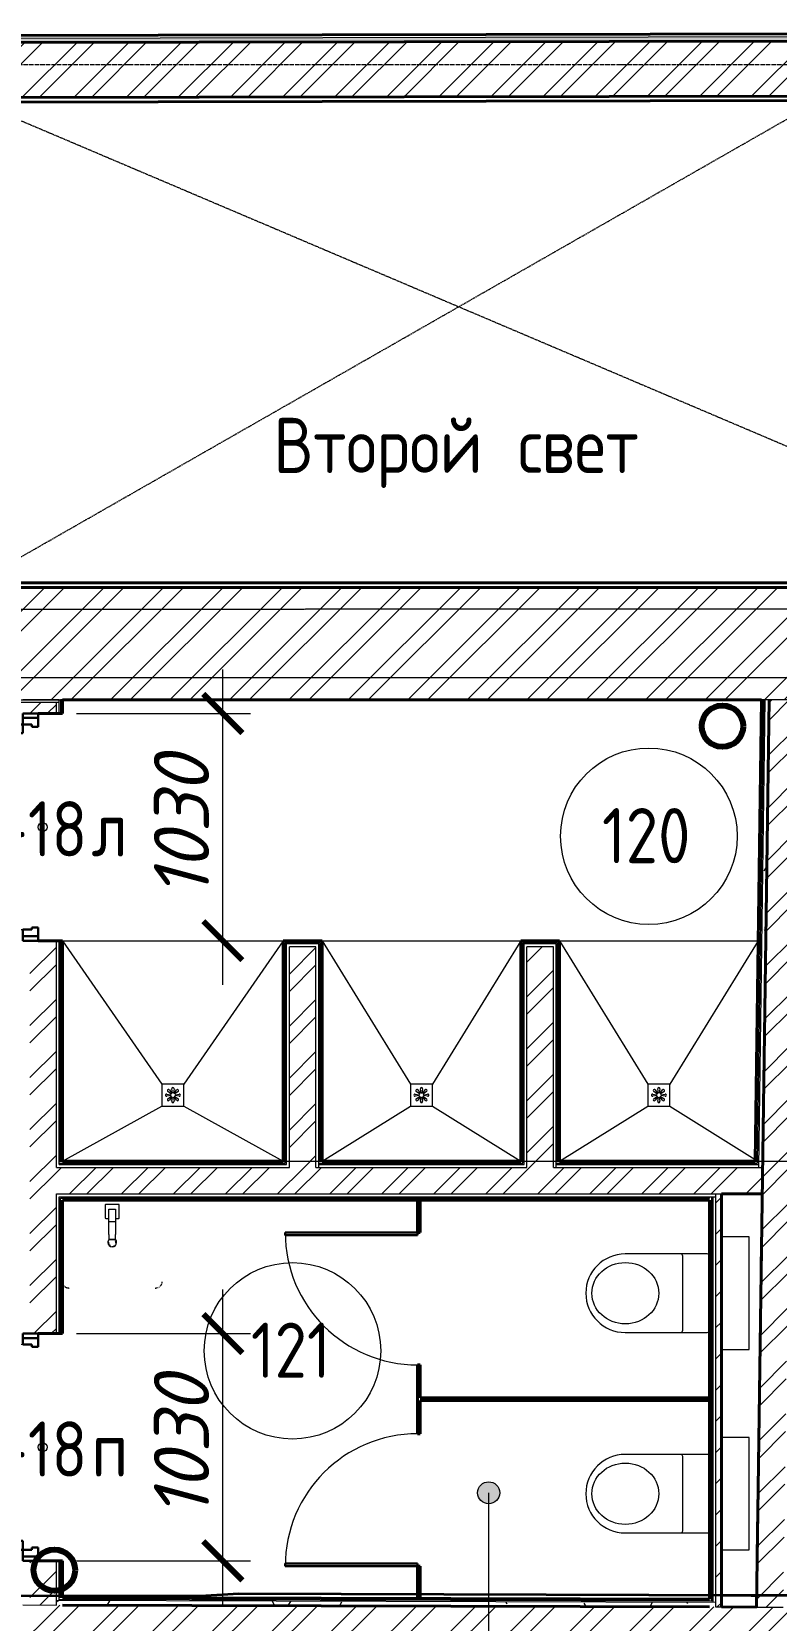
# Model space of a CAD drawing. Header units: millimetres. Extents: x 749182 to 2267578, y 70462 to 311449.
# Drawn here: x 1979851 to 1983224, y 89121 to 96322 of the extents above; entities that cross this region are included whole.
import ezdxf

# ---------------------------------------------------------------- set-up
doc = ezdxf.new("R2010")
doc.units = ezdxf.units.MM
for name, pattern in [('ADSK_Линия сетки', [25, 20, -2.5, 0, -2.5]), ('ADSK_Сверху', [4.5, 3, -1.5]), ('ADSK_Штриховая_ш2 п1', [3, 2, -1]), ('осеваяX2', [4, 2.5, -0.5, 0.5, -0.5])]:
    doc.linetypes.add(name, pattern=pattern)
doc.layers.get('Defpoints').update_dxf_attribs({"color": 255})
for name, color, linetype, lineweight in [('Аннотация', 7, 'Continuous', 9), ('Двери', 7, 'Continuous', 20), ('Марки дверей', 7, 'Continuous', 20), ('Марки помещений', 7, 'Continuous', 20), ('Обобщенные модели', 7, 'Continuous', 18), ('Оборудование', 7, 'Continuous', 18), ('Оси', 165, 'осеваяX2', 13), ('отметки', 7, 'Continuous', 20), ('Перекрытие', 7, 'Continuous', 18), ('размеры', 7, 'Continuous', 9), ('Сантехника', 7, 'Continuous', 18), ('Сантехническое оборудование', 7, 'Continuous', 9), ('Стены', 184, 'Continuous', 40), ('Стены внутренние', 7, 'Continuous', 18), ('Стены разрез', 7, 'Continuous', 35), ('Стены штриховка', 7, 'Continuous', 18), ('стояки', 7, 'Continuous', 9)]:
    doc.layers.add(name, color=color, linetype=linetype, lineweight=lineweight)
doc.layers.add('Линии', color=7, linetype='Continuous', lineweight=9, true_color=0x00a600)
doc.layers.add('планы со стояками отопление_dwg', color=7, linetype='Continuous', lineweight=9, true_color=0x767676)
doc.styles.add('GOST Common_2', font='GOST_Common.ttf', dxfattribs={"width": 0.9, "height": 200})
doc.styles.add('М2', font='isocpeui.ttf')
doc.dimstyles.new('SPDS 1_100', dxfattribs={"dimscale": 100, "dimtxt": 2.5, "dimasz": 1.77, "dimexe": 1.25, "dimexo": 0.625, "dimtad": 1, "dimdec": 0, "dimrnd": 0.001, "dimzin": 9, "dimtxsty": 'М2', "dimblk": 'ARCHTICK', "dimcen": 2.5, "dimdle": 2, "dimclrt": 256, "dimadec": 0, "dimazin": 2, "dimtfac": 0.75, "dimtdec": 0, "dimtmove": 1, "dimatfit": 3, "dimfxl": 0, "dimtolj": 1, "dimlwd": 9, "dimlwe": 9, "dimarcsym": 0})
pattern_1 = [(0, (1958220.23, 75616.62), (406.4, 101.6), [33.528, -271.272, 33.528, -271.272, -1625.6]), (0, (1958220.23, 75616.62), (406.4, 101.6), [-609.6, 33.528, -576.072, 33.528, -271.272, -711.2]), (0, (1958220.23, 75616.62), (406.4, 101.6), [-1524, 33.528, -169.672, 33.528, -474.472]), (120, (1958372.63, 75667.42), (-291.18818, 301.15272), [33.528, -271.272, 33.528, -271.272, -1625.6]), (120, (1958372.63, 75667.42), (-291.18818, 301.15272), [-609.6, 33.528, -576.072, 33.528, -271.272, -711.2]), (120, (1958372.63, 75667.42), (-291.18818, 301.15272), [-1524, 33.528, -169.672, 33.528, -474.472]), (240, (1958423.43, 75870.62), (-115.21182, -402.75272), [33.528, -271.272, 33.528, -271.272, -1625.6]), (240, (1958423.43, 75870.62), (-115.21182, -402.75272), [-609.6, 33.528, -576.072, 33.528, -271.272, -711.2]), (240, (1958423.43, 75870.62), (-115.21182, -402.75272), [-1524, 33.528, -169.672, 33.528, -474.472])]
pattern_2 = [(45, (1958220.23, 75616.62), (-117.8655, 117.8655), []), (45, (1958298.8, 75616.62), (-117.8655, 117.8655), [])]
pattern_3 = [(45, (1958220.23, 75616.62), (-70.71068, 70.71068), [])]

# ---------------------------------------------------------------- blocks, each defined once
blk = doc.blocks.new('Существующие стены 1 эт - Существующие стены 1 эт-653793-01 План 1-го этажа маркировочный')
at = {"layer": 'Стены'}
for p, q in [((24756.2, 13617.9), (24890.9, 13617.5)), ((24890.9, 13617.5), (24916.2, 13617.3))]:
    blk.add_line(p, q, dxfattribs=at)
at = {"layer": 'Стены разрез'}
for p, q in [((22394.4, 13613.7), (16919.1, 13624.3)), ((22569.6, 13624.6), (22394.4, 13613.7)), ((24890.9, 13617.5), (22569.6, 13624.6)), ((25061.5, 13616.2), (24890.9, 13617.5))]:
    blk.add_line(p, q, dxfattribs=at)
blk = doc.blocks.new('AC_Дверь_Однопольная_Стальная - Д-18п 1030х2200h-1983221-01 План 1-го этажа маркировочный')
at = {"layer": 'Двери', "lineweight": 30}
for p, q in [((-465, 1020), (-425, 1020)), ((-465, 90), (-465, 1020)), ((-425, 1020), (-425, 90)), ((-515, 90), (-495, 90)), ((-515, 20), (-515, 90)), ((-495, 90), (-465, 90)), ((-495, 20), (-495, 90)), ((-495, 90), (-495, 20)), ((-425, 90), (-465, 90)), ((-465, 90), (-465, 50)), ((465, 90), (495, 90)), ((465, 50), (465, 90)), ((495, 90), (495, 20)), ((495, 90), (515, 90)), ((495, 20), (495, 90)), ((515, 90), (515, 20)), ((-495, 20), (-515, 20)), ((-455, 20), (-495, 20)), ((-465, 50), (-455, 50)), ((-455, 50), (-455, 20)), ((455, 50), (465, 50)), ((455, 20), (455, 50)), ((495, 20), (455, 20)), ((515, 20), (495, 20))]:
    blk.add_line(p, q, dxfattribs=at)
at = {"layer": 'Двери'}
blk.add_arc((-465, 90), 930, 0, 90, dxfattribs=at)
blk = doc.blocks.new('AC_Дверь_Однопольная_Стальная - Д-18л 1030х2200h-1983220-01 План 1-го этажа маркировочный')
at = {"layer": 'Двери', "lineweight": 30}
for p, q in [((465, 1020), (425, 1020)), ((425, 1020), (425, 90)), ((465, 90), (465, 1020)), ((-495, 90), (-515, 90)), ((-515, 90), (-515, 20)), ((-465, 90), (-495, 90)), ((-495, 90), (-495, 20)), ((-495, 20), (-495, 90)), ((-465, 50), (-465, 90)), ((425, 90), (465, 90)), ((495, 90), (465, 90)), ((465, 90), (465, 50)), ((495, 20), (495, 90)), ((515, 90), (495, 90)), ((495, 90), (495, 20)), ((515, 20), (515, 90)), ((-515, 20), (-495, 20)), ((-495, 20), (-455, 20)), ((-455, 50), (-465, 50)), ((-455, 20), (-455, 50)), ((465, 50), (455, 50)), ((455, 50), (455, 20)), ((455, 20), (495, 20)), ((495, 20), (515, 20))]:
    blk.add_line(p, q, dxfattribs=at)
at = {"layer": 'Двери'}
blk.add_arc((465, 90), 930, 90, 180, dxfattribs=at)
blk = doc.blocks.new('Туалет подвесной-Moderna R-Laufen - 000 White-1870147-01 План 1-го этажа маркировочный')
at = {"layer": 'Обобщенные модели'}
for p, q in [((-53, 409.3), (-53, 37.4)), ((303, 37.4), (303, 409.3)), ((-43.1, 147.8), (293.1, 147.8))]:
    blk.add_line(p, q, dxfattribs=at)
for centre, radius, start, end in [((125, 409.3), 178, 360, 180), ((-43.1, 157.7), 9.89, 180, 270), ((293.1, 157.7), 9.89, 270, 360), ((-43.1, 37.4), 9.89, 180, 270), ((293.1, 37.4), 9.89, 270, 360)]:
    blk.add_arc(centre, radius, start, end, dxfattribs=at)
blk.add_ellipse((125, 408.3), major_axis=(0, 151.6), ratio=0.916517, dxfattribs=at)
at = {"layer": 'Сантехника'}
for p, q in [((-130, -27.5), (-130, -152.5)), ((380, -152.5), (380, -27.5)), ((-130, -152.5), (380, -152.5))]:
    blk.add_line(p, q, dxfattribs=at)
blk = doc.blocks.new('Дверь-Одинарная-Панель - 600 x 2150 мм с_у-1872435-01 План 1-го этажа маркировочный')
at = {"layer": 'Двери', "lineweight": 30}
for p, q in [((300, 606), (288, 606)), ((288, 606), (288, 6)), ((300, 6), (300, 606)), ((288, 6), (300, 6))]:
    blk.add_line(p, q, dxfattribs=at)
at = {"layer": 'Двери'}
blk.add_arc((300, 6), 600, 90, 180, dxfattribs=at)
blk = doc.blocks.new('Дверь-Одинарная-Панель - 600 x 2150 мм с_у-1872436-01 План 1-го этажа маркировочный')
at = {"layer": 'Двери', "lineweight": 30}
for p, q in [((288, -6), (300, -6)), ((288, -606), (288, -6)), ((300, -6), (300, -606)), ((300, -606), (288, -606))]:
    blk.add_line(p, q, dxfattribs=at)
at = {"layer": 'Двери'}
blk.add_arc((300, -6), 600, 180, 270, dxfattribs=at)
blk = doc.blocks.new('Parametric_Porcelain_bathroom_sink_20774 - 450х400мм-1827878-01 План 1-го этажа маркировочный')
at = {"layer": 'Оборудование'}
for p, q in [((-89.1, 431.1), (-88.2, 431.9)), ((343.1, 427.1), (343.9, 426.2)), ((110, 217.1), (140, 217.1)), ((110, 217.1), (110, 194.1)), ((140, 217.1), (110, 217.1)), ((140, 194.1), (140, 217.1)), ((110, 134.5), (110, 194.1)), ((140, 194.1), (140, 134.5)), ((93.2, 119.2), (93.2, 59.6)), ((110, 121.1), (95.1, 121.1)), ((110, 99.5), (110, 134.5)), ((140, 134.5), (110, 134.5)), ((110, 79.5), (110, 99.5)), ((140, 79.5), (110, 79.5)), ((140, 134.5), (140, 99.5)), ((154.6, 121.1), (140, 121.1)), ((140, 99.5), (140, 79.5)), ((156.5, 59.6), (156.5, 119.2)), ((94.7, 58.1), (155, 58.1))]:
    blk.add_line(p, q, dxfattribs=at)
at = {"layer": 'Оборудование', "flags": 128}
for points in [[(-83.1, 435), (-82, 435.5), (-80.9, 436), (-79.7, 436.4)], [(-77.4, 437.1), (-76.3, 437.3), (-75.1, 437.6), (-73.9, 437.7), (-72.7, 437.9), (-71.5, 438), (-70.3, 438), (-70, 438)], [(320, 438), (321.2, 438), (322.4, 437.9), (323.6, 437.8), (324.8, 437.6), (326, 437.4), (327.1, 437.1)], [(329.4, 436.5), (330.6, 436.1), (331.7, 435.6), (332.8, 435.1), (333.9, 434.6)], [(335.9, 433.4), (336.9, 432.8), (337.9, 432.1), (338.9, 431.3), (339.8, 430.6)], [(-100, 408), (-100, 409.2), (-99.9, 410.4), (-99.8, 411.6), (-99.6, 412.8), (-99.4, 414), (-99.1, 415.1)], [(-98.5, 417.4), (-98.1, 418.6), (-97.6, 419.7), (-97.1, 420.8), (-96.6, 421.9)], [(-95.4, 423.9), (-94.8, 424.9), (-94.1, 425.9), (-93.3, 426.9), (-92.6, 427.8)], [(347, 421.1), (347.5, 420), (348, 418.9), (348.4, 417.7)], [(349.1, 415.4), (349.3, 414.3), (349.6, 413.1), (349.7, 411.9), (349.9, 410.7), (350, 409.5), (350, 408.3)]]:
    blk.add_lwpolyline(points, dxfattribs=at)
at = {"layer": 'Оборудование'}
for centre, radius, start, end in [((125, 230), 20, 0, 180), ((125, 230), 20, 180, 221.0942), ((125, 230), 18.2, 165.15778, 180), ((125, 230), 18.2, 180, 191.34075), ((125, 230), 16.3, 175.36727, 180), ((125, 230), 16.3, 175.36727, 180), ((125, 230), 16.3, 180, 198.62064), ((125, 230), 16.3, 180, 198.62064), ((125, 230), 18.2, 208.98332, 219.73377), ((125, 230), 18.2, 95.84531, 146.66266), ((125, 230), 16.3, 216.87489, 225), ((125, 230), 16.3, 216.87489, 225), ((125, 230), 18.2, 85.13096, 94.18327), ((125, 230), 18.2, 52.75928, 62.71908), ((125, 230), 16.3, 36.87489, 45), ((125, 230), 16.3, 36.87489, 45), ((125, 230), 18.2, 45, 49.4056), ((125, 230), 18.2, 315, 326.66266), ((125, 230), 18.2, 28.98332, 39.73377), ((125, 230), 20, 318.88517, 360), ((125, 230), 16.3, 0, 18.62064), ((125, 230), 16.3, 0, 18.62064), ((125, 230), 16.3, 355.36727, 360), ((125, 230), 16.3, 355.36727, 360), ((125, 230), 18.2, 345.15778, 360), ((125, 230), 18.2, 0, 11.34075), ((95.1, 119.2), 1.87, 90, 180), ((95.1, 119.2), 1.87, 120, 150), ((95.1, 119.2), 1.87, 120, 150), ((95.1, 119.2), 1.87, 120, 150), ((154.6, 119.2), 1.87, 0, 90), ((154.6, 119.2), 1.87, 30, 60), ((154.6, 119.2), 1.87, 30, 60), ((154.6, 119.2), 1.87, 30, 60), ((94.7, 59.6), 1.49, 180, 270), ((155, 59.6), 1.49, 270, 360)]:
    blk.add_arc(centre, radius, start, end, dxfattribs=at)
blk = doc.blocks.new('Туалет подвесной-Moderna R-Laufen - 000 White-1870148-01 План 1-го этажа маркировочный')
at = {"layer": 'Обобщенные модели'}
for p, q in [((-53, 399.3), (-53, 27.4)), ((303, 27.4), (303, 399.3)), ((-43.1, 137.8), (293.1, 137.8))]:
    blk.add_line(p, q, dxfattribs=at)
for centre, radius, start, end in [((125, 399.3), 178, 360, 180), ((-43.1, 147.7), 9.89, 180, 270), ((293.1, 147.7), 9.89, 270, 360), ((-43.1, 27.4), 9.89, 180, 270), ((293.1, 27.4), 9.89, 270, 360)]:
    blk.add_arc(centre, radius, start, end, dxfattribs=at)
blk.add_ellipse((125, 398.3), major_axis=(0, 151.6), ratio=0.916517, dxfattribs=at)
at = {"layer": 'Сантехника'}
for p, q in [((-130, -137.5), (-130, -142.5)), ((-130, -142.5), (380, -142.5)), ((380, -142.5), (380, -137.5))]:
    blk.add_line(p, q, dxfattribs=at)
blk = doc.blocks.new('4-slope_shower_with_drain_2858 - 4-slope_shower_with_drain_2858-2008400-01 План 1-го этажа маркировочный')
at = {"layer": 'Сантехническое оборудование'}
for p, q in [((-450, 700), (450, 700)), ((-450, 700), (-50, 50)), ((450, 700), (50, 50)), ((50, 50), (-50, 50)), ((-50, 50), (-50, -50)), ((-27.9, 4.9), (-11, 1.9)), ((-9.2, 6.4), (-23.2, 16.3)), ((-16.3, 23.2), (-6.4, 9.2)), ((-1.9, 11), (-4.9, 27.9)), ((4.9, 27.9), (1.9, 11)), ((6.4, 9.2), (16.3, 23.2)), ((23.2, 16.3), (9.2, 6.4)), ((11, 1.9), (27.9, 4.9)), ((50, -50), (50, 50)), ((-450, -300), (-50, -50)), ((-50, -50), (50, -50)), ((-11, -1.9), (-27.9, -4.9)), ((-23.2, -16.3), (-9.2, -6.4)), ((-6.4, -9.2), (-16.3, -23.2)), ((-4.9, -27.9), (-1.9, -11)), ((1.9, -11), (4.9, -27.9)), ((16.3, -23.2), (6.4, -9.2)), ((9.2, -6.4), (23.2, -16.3)), ((27.9, -4.9), (11, -1.9)), ((50, -50), (436.2, -291.4))]:
    blk.add_line(p, q, dxfattribs=at)
for centre, radius, start, end in [((-28.8, 0), 5, 80, 280), ((-20.4, 20.4), 5, 35, 235), ((-12, 0), 2.19, 297.42591, 62.57409), ((-12, 0), 2.19, 6.95268, 62.57409), ((-8.5, 8.5), 2.19, 252.42591, 17.57409), ((-8.5, 8.5), 2.19, 252.42591, 294.14197), ((-8.5, 8.5), 2.19, 335.85803, 17.57409), ((0, 28.8), 5, 350, 190), ((0, 12), 2.19, 207.42591, 332.57409), ((0, 12), 2.19, 207.42591, 332.57409), ((8.5, 8.5), 2.19, 162.42591, 287.57409), ((8.5, 8.5), 2.19, 162.42591, 204.14197), ((8.5, 8.5), 2.19, 231.95268, 287.57409), ((12, 0), 2.19, 117.42591, 242.57409), ((12, 0), 2.19, 117.42591, 173.04732), ((20.4, 20.4), 5, 305, 145), ((28.8, 0), 5, 260, 100), ((-20.4, -20.4), 5, 125, 325), ((-12, 0), 2.19, 297.42591, 353.04732), ((-8.5, -8.5), 2.19, 342.42591, 107.57409), ((-8.5, -8.5), 2.19, 65.85803, 107.57409), ((-8.5, -8.5), 2.19, 342.42591, 38.04732), ((0, -28.8), 5, 170, 10), ((0, -12), 2.19, 27.42591, 152.57409), ((0, -12), 2.19, 27.42591, 152.57409), ((8.5, -8.5), 2.19, 72.42591, 197.57409), ((8.5, -8.5), 2.19, 155.85803, 197.57409), ((8.5, -8.5), 2.19, 72.42591, 114.14197), ((12, 0), 2.19, 186.95268, 242.57409), ((20.4, -20.4), 5, 215, 55)]:
    blk.add_arc(centre, radius, start, end, dxfattribs=at)
blk = doc.blocks.new('4-slope_shower_with_drain_2858 - 4-slope_shower_with_drain_2858-V229-01 План 1-го этажа маркировочный')
at = {"layer": 'Сантехническое оборудование'}
for p, q in [((-450, 700), (450, 700)), ((-450, 700), (-50, 50)), ((450, 700), (50, 50)), ((50, 50), (-50, 50)), ((-50, 50), (-50, -50)), ((-27.9, 4.9), (-11, 1.9)), ((-9.2, 6.4), (-23.2, 16.3)), ((-16.3, 23.2), (-6.4, 9.2)), ((-1.9, 11), (-4.9, 27.9)), ((4.9, 27.9), (1.9, 11)), ((6.4, 9.2), (16.3, 23.2)), ((23.2, 16.3), (9.2, 6.4)), ((11, 1.9), (27.9, 4.9)), ((50, -50), (50, 50)), ((-450, -300), (-50, -50)), ((-50, -50), (50, -50)), ((-11, -1.9), (-27.9, -4.9)), ((-23.2, -16.3), (-9.2, -6.4)), ((-6.4, -9.2), (-16.3, -23.2)), ((-4.9, -27.9), (-1.9, -11)), ((1.9, -11), (4.9, -27.9)), ((16.3, -23.2), (6.4, -9.2)), ((9.2, -6.4), (23.2, -16.3)), ((27.9, -4.9), (11, -1.9)), ((50, -50), (450, -300))]:
    blk.add_line(p, q, dxfattribs=at)
for centre, radius, start, end in [((-28.8, 0), 5, 80, 280), ((-20.4, 20.4), 5, 35, 235), ((-12, 0), 2.19, 297.42591, 62.57409), ((-12, 0), 2.19, 6.95268, 62.57409), ((-8.5, 8.5), 2.19, 252.42591, 17.57409), ((-8.5, 8.5), 2.19, 252.42591, 294.14197), ((-8.5, 8.5), 2.19, 335.85803, 17.57409), ((0, 28.8), 5, 350, 190), ((0, 12), 2.19, 207.42591, 332.57409), ((0, 12), 2.19, 207.42591, 332.57409), ((8.5, 8.5), 2.19, 162.42591, 287.57409), ((8.5, 8.5), 2.19, 162.42591, 204.14197), ((8.5, 8.5), 2.19, 231.95268, 287.57409), ((12, 0), 2.19, 117.42591, 242.57409), ((12, 0), 2.19, 117.42591, 173.04732), ((20.4, 20.4), 5, 305, 145), ((28.8, 0), 5, 260, 100), ((-20.4, -20.4), 5, 125, 325), ((-12, 0), 2.19, 297.42591, 353.04732), ((-8.5, -8.5), 2.19, 342.42591, 107.57409), ((-8.5, -8.5), 2.19, 65.85803, 107.57409), ((-8.5, -8.5), 2.19, 342.42591, 38.04732), ((0, -28.8), 5, 170, 10), ((0, -12), 2.19, 27.42591, 152.57409), ((0, -12), 2.19, 27.42591, 152.57409), ((8.5, -8.5), 2.19, 72.42591, 197.57409), ((8.5, -8.5), 2.19, 155.85803, 197.57409), ((8.5, -8.5), 2.19, 72.42591, 114.14197), ((12, 0), 2.19, 186.95268, 242.57409), ((20.4, -20.4), 5, 215, 55)]:
    blk.add_arc(centre, radius, start, end, dxfattribs=at)
blk = doc.blocks.new('4-slope_shower_with_drain_2858 - 1000х1000-2008401-01 План 1-го этажа маркировочный')
at = {"layer": 'Сантехническое оборудование'}
for p, q in [((-500, 700), (500, 700)), ((-500, 700), (-50, 50)), ((500, 700), (50, 50)), ((50, 50), (-50, 50)), ((-50, 50), (-50, -50)), ((-27.9, 4.9), (-11, 1.9)), ((-9.2, 6.4), (-23.2, 16.3)), ((-16.3, 23.2), (-6.4, 9.2)), ((-1.9, 11), (-4.9, 27.9)), ((4.9, 27.9), (1.9, 11)), ((6.4, 9.2), (16.3, 23.2)), ((23.2, 16.3), (9.2, 6.4)), ((11, 1.9), (27.9, 4.9)), ((50, -50), (50, 50)), ((-500, -300), (-50, -50)), ((-50, -50), (50, -50)), ((-11, -1.9), (-27.9, -4.9)), ((-23.2, -16.3), (-9.2, -6.4)), ((-6.4, -9.2), (-16.3, -23.2)), ((-4.9, -27.9), (-1.9, -11)), ((1.9, -11), (4.9, -27.9)), ((16.3, -23.2), (6.4, -9.2)), ((9.2, -6.4), (23.2, -16.3)), ((27.9, -4.9), (11, -1.9)), ((50, -50), (500, -300))]:
    blk.add_line(p, q, dxfattribs=at)
for centre, radius, start, end in [((-28.8, 0), 5, 80, 280), ((-20.4, 20.4), 5, 35, 235), ((-12, 0), 2.19, 297.42591, 62.57409), ((-12, 0), 2.19, 6.95268, 62.57409), ((-8.5, 8.5), 2.19, 252.42591, 17.57409), ((-8.5, 8.5), 2.19, 252.42591, 294.14197), ((-8.5, 8.5), 2.19, 335.85803, 17.57409), ((0, 28.8), 5, 350, 190), ((0, 12), 2.19, 207.42591, 332.57409), ((0, 12), 2.19, 207.42591, 332.57409), ((8.5, 8.5), 2.19, 162.42591, 287.57409), ((8.5, 8.5), 2.19, 162.42591, 204.14197), ((8.5, 8.5), 2.19, 231.95268, 287.57409), ((12, 0), 2.19, 117.42591, 242.57409), ((12, 0), 2.19, 117.42591, 173.04732), ((20.4, 20.4), 5, 305, 145), ((28.8, 0), 5, 260, 100), ((-20.4, -20.4), 5, 125, 325), ((-12, 0), 2.19, 297.42591, 353.04732), ((-8.5, -8.5), 2.19, 342.42591, 107.57409), ((-8.5, -8.5), 2.19, 65.85803, 107.57409), ((-8.5, -8.5), 2.19, 342.42591, 38.04732), ((0, -28.8), 5, 170, 10), ((0, -12), 2.19, 27.42591, 152.57409), ((0, -12), 2.19, 27.42591, 152.57409), ((8.5, -8.5), 2.19, 72.42591, 197.57409), ((8.5, -8.5), 2.19, 155.85803, 197.57409), ((8.5, -8.5), 2.19, 72.42591, 114.14197), ((12, 0), 2.19, 186.95268, 242.57409), ((20.4, -20.4), 5, 215, 55)]:
    blk.add_arc(centre, radius, start, end, dxfattribs=at)
blk = doc.blocks.new('планы со стояками отопление_dwg-1484427-01 План 1-го этажа маркировочный')
at = {"layer": 'стояки', "lineweight": 80}
for centre in [(197155.9, 173634.8), (194128.6, 169808.9)]:
    blk.add_circle(centre, 93.9, dxfattribs=at)
blk = doc.blocks.new('ADSK_Марка_Помещение_ОдноЗначение - Номер-247393-01 План 1-го этажа маркировочный')
at = {"layer": 'Марки помещений'}
blk.add_circle((0, 0), 4, dxfattribs=at)
blk = doc.blocks.new('ADSK_Марка_Дверь - Марка типа и комментарии-2020407-01 План 1-го этажа маркировочный')
at = {"layer": 'Марки дверей', "lineweight": 9}
blk.add_circle((0, 0), 0.2, dxfattribs=at)
blk = doc.blocks.new('_ArchTick')
at = {"color": 0, "linetype": 'ByBlock', "const_width": 0.15}
blk.add_lwpolyline([(-0.5, -0.5), (0.5, 0.5)], dxfattribs=at)
blk = doc.blocks.new('*D2908')
at = {"layer": 'Defpoints', "color": 0, "lineweight": 20, "transparency": 16777216}
for p in [(1979990.7, 93231.9), (1980716.9, 93231.9), (1979990.7, 92201.9)]:
    blk.add_point(p, dxfattribs=at)
at = {"layer": 'размеры', "color": 0, "lineweight": 9, "transparency": 16777216}
for p, q in [((1980716.9, 92001.9), (1980716.9, 93431.9)), ((1980053.2, 93231.9), (1980841.9, 93231.9)), ((1980053.2, 92201.9), (1980841.9, 92201.9))]:
    blk.add_line(p, q, dxfattribs=at)
at = {"layer": 'размеры', "color": 0, "lineweight": 9, "transparency": 16777216, "xscale": 177, "yscale": 177, "zscale": 177}
for p, rotation in [((1980716.9, 93231.9), 90), ((1980716.9, 92201.9), 270)]:
    blk.add_blockref('_ArchTick', p, dxfattribs=dict(at, rotation=rotation))
at = {"layer": 'размеры', "lineweight": 20, "transparency": 16777216, "insert": (1980529.4, 92716.9), "char_height": 250, "width": 560.473, "attachment_point": 5, "rotation": 90, "style": 'М2'}
blk.add_mtext('\\A1;1030', dxfattribs=at)
blk = doc.blocks.new('*D2909')
at = {"layer": 'Defpoints', "color": 0, "lineweight": 20, "transparency": 16777216}
for p in [(1979990.7, 90420.7), (1980716.9, 90420.7), (1979990.7, 89390.7)]:
    blk.add_point(p, dxfattribs=at)
at = {"layer": 'размеры', "color": 0, "lineweight": 9, "transparency": 16777216}
for p, q in [((1980716.9, 89190.7), (1980716.9, 90620.7)), ((1980053.2, 90420.7), (1980841.9, 90420.7)), ((1980053.2, 89390.7), (1980841.9, 89390.7))]:
    blk.add_line(p, q, dxfattribs=at)
at = {"layer": 'размеры', "color": 0, "lineweight": 9, "transparency": 16777216, "xscale": 177, "yscale": 177, "zscale": 177}
for p, rotation in [((1980716.9, 90420.7), 90), ((1980716.9, 89390.7), 270)]:
    blk.add_blockref('_ArchTick', p, dxfattribs=dict(at, rotation=rotation))
at = {"layer": 'размеры', "lineweight": 20, "transparency": 16777216, "insert": (1980529.4, 89905.7), "char_height": 250, "width": 560.473, "attachment_point": 5, "rotation": 90, "style": 'М2'}
blk.add_mtext('\\A1;1030', dxfattribs=at)

msp = doc.modelspace()

# ---------------------------------------------------------------- hatches: boundary and pattern name
at = {"layer": 'отметки'}
h = msp.add_hatch(color=256, dxfattribs=at)
edge = h.paths.add_edge_path()
edge.add_arc((1981921.312, 89699.0725), 50, 0, 360)
at = {"layer": 'Стены внутренние', "lineweight": 9}
h = msp.add_hatch(dxfattribs=at)
h.set_pattern_fill('FP_1', color=256, style=0, pattern_type=2)
h.set_pattern_definition(pattern_2)
h.paths.add_polyline_path([(1977165.7647, 96019.0554), (1989027.2418, 96040.6773), (1989027.2418, 96290.2277), (1977165.3185, 96269.055), (1977165.7576, 96023.0313)])
h = msp.add_hatch(dxfattribs=at)
h.set_pattern_fill('FP_2', color=256, style=0, pattern_type=2)
h.set_pattern_definition(pattern_1)
h.paths.add_polyline_path([(1977206.0611, 96269.1277), (1989007.2418, 96290.263), (1989007.2418, 96310.192), (1977206.0611, 96289.1278), (1977206.0611, 96278.6545)])
h = msp.add_hatch(dxfattribs=at)
h.set_pattern_fill('FP_3', color=256, angle=45, style=0, pattern_type=2)
h.set_pattern_definition([(45, (1958220.23, 75616.62), (-134.7038, 134.7038), []), (45, (1958310.03, 75616.62), (-134.7038, 134.7038), [])])
h.paths.add_polyline_path([(1986578.2196, 93293.5776), (1989062.5809, 93293.5776), (1989062.5809, 93803.5776), (1977143.0614, 93803.5776), (1977143.0614, 93293.5776), (1986513.4105, 93293.5776)])
h = msp.add_hatch(dxfattribs=at)
h.set_pattern_fill('FP_1', color=256, style=0, pattern_type=2)
h.set_pattern_definition(pattern_2)
h.paths.add_polyline_path([(1979962.6967, 89190.1897), (1979962.6967, 89390.656), (1979842.6967, 89390.656), (1979842.6967, 89190.5352), (1979889.8161, 89190.3995)])
h.paths.add_polyline_path([(1979880.6967, 90420.656), (1979962.6967, 90420.656), (1979962.6967, 92201.9114), (1979842.6967, 92201.9114), (1979842.6967, 90420.656)])
h.paths.add_polyline_path([(1979842.6967, 93231.9114), (1979962.6967, 93231.9114), (1979962.6967, 93281.5776), (1979842.6967, 93281.5776), (1979842.6967, 93261.5776)])
h = msp.add_hatch(dxfattribs=at)
h.set_pattern_fill('FP_1', color=256, style=0, pattern_type=2)
h.set_pattern_definition(pattern_2)
h.paths.add_polyline_path([(1983255.692, 89180.7102), (1983312.8949, 93293.5776), (1983192.8833, 93293.5776), (1983135.6852, 89181.0557), (1983247.5029, 89180.7338)])
h = msp.add_hatch(dxfattribs=at)
h.set_pattern_fill('FP_2', color=256, style=0, pattern_type=2)
h.set_pattern_definition(pattern_1)
h.paths.add_polyline_path([(1983163.4024, 91173.9114), (1983192.8833, 93293.5776), (1983172.8813, 93293.5776), (1983143.5813, 91173.9114), (1983161.7334, 91173.9114)])
h = msp.add_hatch(dxfattribs=at)
h.set_pattern_fill('FP_1', color=256, style=0, pattern_type=2)
h.set_pattern_definition(pattern_2)
h.paths.add_polyline_path([(1981018.6967, 91173.9114), (1981138.6967, 91173.9114), (1981138.6967, 92173.9114), (1981018.6967, 92173.857), (1981018.6967, 91186.9114)])
h = msp.add_hatch(dxfattribs=at)
h.set_pattern_fill('FP_1', color=256, style=0, pattern_type=2)
h.set_pattern_definition(pattern_2)
h.paths.add_polyline_path([(1982214.6967, 91173.9114), (1982214.6967, 92173.9114), (1982094.6967, 92173.9114), (1982094.6967, 91173.9114), (1982119.284, 91173.9114)])
h = msp.add_hatch(dxfattribs=at)
h.set_pattern_fill('FP_1', color=256, style=0, pattern_type=2)
h.set_pattern_definition(pattern_2)
h.paths.add_polyline_path([(1981561.917, 91053.9114), (1982949.4263, 91054.0356), (1982949.4263, 91173.9114), (1979962.6967, 91173.9114), (1979962.6967, 91053.9114), (1981004.55, 91053.9114)])
h = msp.add_hatch(dxfattribs=at)
h.set_pattern_fill('FP_1', color=256, style=0, pattern_type=2)
h.set_pattern_definition(pattern_2)
h.paths.add_polyline_path([(1982949.4263, 91053.9114), (1983161.7334, 91053.9114), (1983163.4024, 91173.9114), (1982949.4263, 91173.9114), (1982949.4263, 91163.5206)])
h = msp.add_hatch(dxfattribs=at)
h.set_pattern_fill('FP_7', color=256, style=0, pattern_type=2)
h.set_pattern_definition(pattern_3)
h.paths.add_polyline_path([(1981605.4263, 89220.461), (1981611.4263, 89220.461), (1981611.4263, 89366.9114), (1981599.4263, 89366.9114), (1981599.4263, 89220.4782)])
h.paths.add_polyline_path([(1981599.4263, 89966.9114), (1981611.4263, 89966.9114), (1981611.4263, 90278.9114), (1981599.4263, 90278.9114), (1981599.4263, 89968.3677)])
h.paths.add_polyline_path([(1981611.4263, 90878.9114), (1981611.4263, 91025.9114), (1981599.4263, 91025.9114), (1981599.4263, 90878.9114)])
h = msp.add_hatch(dxfattribs=at)
h.set_pattern_fill('FP_7', color=256, style=0, pattern_type=2)
h.set_pattern_definition(pattern_3)
h.paths.add_polyline_path([(1982976.4263, 89181.5141), (1982976.4263, 91053.9114), (1982949.4263, 91053.9114), (1982949.4263, 89181.5918), (1982955.3344, 89181.5748)])
h = msp.add_hatch(dxfattribs=at)
h.set_pattern_fill('FP_7', color=256, style=0, pattern_type=2)
h.set_pattern_definition(pattern_3)
h.paths.add_polyline_path([(1981611.4263, 90116.9114), (1982921.4263, 90116.9114), (1982921.4263, 90128.9114), (1981611.4263, 90128.9114)])
h = msp.add_hatch(dxfattribs=at)
h.set_pattern_fill('FP_13', color=256, angle=45, style=0, pattern_type=2)
h.set_pattern_definition([(44.83506, (1958220.23, 75616.62), (-134.3155, 135.0911), []), (44.83506, (1958310.03, 75616.36), (-134.3155, 135.0911), [])])
h.paths.add_polyline_path([(1991299.8367, 88647.5515), (1991301.3048, 89157.5494), (1975025.4384, 89204.1512), (1975023.971, 88694.4047), (1991037.1553, 88648.3077)])
h = msp.add_hatch(dxfattribs=at)
h.set_pattern_fill('FP_2', color=256, style=0, pattern_type=2)
h.set_pattern_definition(pattern_1)
h.paths.add_polyline_path([(1982949.4263, 89181.5918), (1982949.4263, 89201.5919), (1979962.6967, 89210.1092), (1979962.6967, 89190.1897), (1982921.4263, 89181.6725)])

# ---------------------------------------------------------------- linework, layer by layer
at = {"layer": 'Линии', "linetype": 'ADSK_Сверху'}
for p, q in [((1979677.1974, 93870.0667), (1983400.0878, 95998.7146)), ((1979683.2135, 95969.6792), (1984641.898, 93861.4366))]:
    msp.add_line(p, q, dxfattribs=at)
at = {"layer": 'Линии', "linetype": 'ADSK_Штриховая_ш2 п1'}
msp.add_line((1979978.714, 91201.9114), (1986778.714, 91201.9114), dxfattribs=at)
at = {"layer": 'Оси', "linetype": 'ADSK_Линия сетки'}
msp.add_line((1947134.001, 96173.407), (2015361.944, 96173.407), dxfattribs=at)
at = {"layer": 'отметки', "lineweight": 20}
msp.add_line((1981921.312, 89699.0725), (1981921.312, 88229.4515), dxfattribs=at)
at = {"layer": 'отметки'}
msp.add_circle((1981921.312, 89699.0725), 50, dxfattribs=at)
at = {"layer": 'Перекрытие', "linetype": 'ADSK_Сверху'}
for p, q in [((1989200.3258, 93709.4574), (1977011.7834, 93701.2503)), ((1977883.7164, 93395.7667), (1980642.4243, 93395.2096)), ((1980642.4243, 93395.2096), (1985854.691, 93393.7779))]:
    msp.add_line(p, q, dxfattribs=at)
at = {"layer": 'Перекрытие'}
for p, q in [((1979990.6967, 92201.9114), (1980990.6967, 92201.9114)), ((1981166.6967, 92201.9114), (1982066.6967, 92201.9114)), ((1982242.6967, 92201.9114), (1983142.6967, 92201.9114))]:
    msp.add_line(p, q, dxfattribs=at)
at = {"layer": 'Стены внутренние', "lineweight": 40}
for p, q in [((1989047.0186, 96290.263), (1977165.3185, 96269.055)), ((1988995.2418, 96322.1706), (1977218.0611, 96301.1492)), ((1979643.2546, 96023.4776), (1984680.2149, 96032.4682)), ((1979663.2546, 96003.5132), (1983400.0878, 96010.1832)), ((1984680.2149, 93803.5776), (1979643.2546, 93803.5776)), ((1984660.2149, 93823.5776), (1979663.2546, 93823.5776)), ((1979990.6967, 93231.9114), (1979990.6967, 93293.5776)), ((1979990.6967, 93293.5776), (1983157.8799, 93293.5776)), ((1983157.8799, 93293.5776), (1983128.7884, 91201.9114)), ((1983135.6852, 89181.0557), (1983192.8833, 93293.5776)), ((1979880.6967, 93231.9114), (1979990.6967, 93231.9114)), ((1979990.6967, 92201.9114), (1979880.6967, 92201.9114)), ((1979990.6967, 91201.9114), (1979990.6967, 92201.9114)), ((1980990.6967, 92201.9114), (1980990.6967, 91201.9114)), ((1981166.6967, 92201.9114), (1980990.6967, 92201.9114)), ((1981166.6967, 91201.9114), (1981166.6967, 92201.9114)), ((1982066.6967, 92201.9114), (1982066.6967, 91201.9114)), ((1982242.6967, 92201.9114), (1982066.6967, 92201.9114)), ((1982242.6967, 91201.9114), (1982242.6967, 92201.9114)), ((1980990.6967, 91201.9114), (1979990.6967, 91201.9114)), ((1982066.6967, 91201.9114), (1981166.6967, 91201.9114)), ((1983128.7884, 91201.9114), (1982242.6967, 91201.9114)), ((1979990.6967, 90420.656), (1979990.6967, 91025.9114)), ((1979990.6967, 91025.9114), (1982921.4263, 91025.9114)), ((1981599.4263, 91025.9114), (1981599.4263, 90878.9114)), ((1981611.4263, 90878.9114), (1981611.4263, 91025.9114)), ((1982921.4263, 91025.9114), (1982921.4263, 89216.6726)), ((1982976.4263, 91053.9114), (1983161.7334, 91053.9114)), ((1982976.4263, 89181.5141), (1982976.4263, 91053.9114)), ((1981599.4263, 90878.9114), (1981611.4263, 90878.9114)), ((1979880.6967, 90420.656), (1979990.6967, 90420.656)), ((1981611.4263, 90278.9114), (1981599.4263, 90278.9114)), ((1981599.4263, 90278.9114), (1981599.4263, 89966.9114)), ((1981611.4263, 90128.9114), (1981611.4263, 90278.9114)), ((1982921.4263, 90128.9114), (1981611.4263, 90128.9114)), ((1981611.4263, 89966.9114), (1981611.4263, 90116.9114)), ((1981611.4263, 90116.9114), (1982921.4263, 90116.9114)), ((1981599.4263, 89966.9114), (1981611.4263, 89966.9114)), ((1979990.6967, 89390.656), (1979880.6967, 89390.656)), ((1979990.6967, 89225.1093), (1979990.6967, 89390.656)), ((1981611.4263, 89366.9114), (1981599.4263, 89366.9114)), ((1981599.4263, 89366.9114), (1981599.4263, 89220.461)), ((1981611.4263, 89220.461), (1981611.4263, 89366.9114)), ((1982921.4263, 89216.6726), (1979990.6967, 89225.1093)), ((1981599.4263, 89220.461), (1981611.4263, 89220.461)), ((1979990.6967, 89190.1091), (1982921.4263, 89181.6725)), ((1982921.4263, 89181.6725), (1979990.6967, 89190.1091)), ((1983135.6852, 89181.0557), (1982976.4263, 89181.5141))]:
    msp.add_line(p, q, dxfattribs=at)
at = {"layer": 'Стены штриховка'}
for p, q in [((1977206.0611, 96289.1278), (1989007.2418, 96310.192)), ((1977216.0611, 96299.1456), (1988997.2418, 96320.1742)), ((1979981.6967, 93291.5776), (1977143.0614, 93291.5776)), ((1979975.6967, 93281.5776), (1977143.0614, 93281.5776)), ((1979975.6967, 93293.5776), (1979810.6967, 93293.5776)), ((1979962.6967, 93231.9114), (1979962.6967, 93281.5776)), ((1979975.6967, 93231.9114), (1979975.6967, 93293.5776)), ((1979990.6967, 93293.5776), (1979981.6967, 93293.5776)), ((1979981.6967, 93293.5776), (1979981.6967, 93231.9114)), ((1983166.8808, 93293.5776), (1983137.6641, 91192.9114)), ((1983172.8813, 93293.5776), (1983143.4005, 91173.9114)), ((1983347.8983, 93293.5776), (1983157.8799, 93293.5776)), ((1979962.6967, 91173.9114), (1979962.6967, 92201.9114)), ((1979975.6967, 91186.9114), (1979975.6967, 92201.9114)), ((1979981.6967, 91201.9114), (1979981.6967, 92201.9114)), ((1981157.6967, 92192.9114), (1980999.6967, 92192.9114)), ((1980999.6967, 91192.9114), (1980999.6967, 92192.9114)), ((1981151.6967, 92186.9114), (1980999.6967, 92186.9114)), ((1981005.6967, 91186.9114), (1981005.6967, 92186.9114)), ((1981138.6967, 92173.9114), (1981018.6967, 92173.9114)), ((1981018.6967, 91173.9114), (1981018.6967, 92173.9114)), ((1981138.6967, 91173.9114), (1981138.6967, 92173.9114)), ((1981151.6967, 91173.9114), (1981151.6967, 92186.9114)), ((1981157.6967, 91201.9114), (1981157.6967, 92192.9114)), ((1982075.6967, 91192.9114), (1982075.6967, 92192.9114)), ((1982233.6967, 92192.9114), (1982075.6967, 92192.9114)), ((1982227.6967, 92186.9114), (1982075.6967, 92186.9114)), ((1982081.6967, 91186.9114), (1982081.6967, 92186.9114)), ((1982214.6967, 92173.9114), (1982094.6967, 92173.9114)), ((1982094.6967, 91173.9114), (1982094.6967, 92173.9114)), ((1982214.6967, 91173.9114), (1982214.6967, 92173.9114)), ((1982227.6967, 91173.9114), (1982227.6967, 92186.9114)), ((1982233.6967, 91201.9114), (1982233.6967, 92192.9114)), ((1979962.6967, 91173.9114), (1981018.6967, 91173.9114)), ((1979990.6967, 91201.9114), (1979975.6967, 91201.9114)), ((1979975.6967, 91192.9114), (1980999.6967, 91192.9114)), ((1979975.6967, 91186.9114), (1981005.6967, 91186.9114)), ((1981138.6967, 91173.9114), (1982094.6967, 91173.9114)), ((1981151.6967, 91201.9114), (1981157.6967, 91201.9114)), ((1981151.6967, 91192.9114), (1982075.6967, 91192.9114)), ((1981151.6967, 91186.9114), (1982081.6967, 91186.9114)), ((1982214.6967, 91173.9114), (1983163.4024, 91173.9114)), ((1982227.6967, 91201.9114), (1982233.6967, 91201.9114)), ((1982227.6967, 91192.9114), (1983137.6641, 91192.9114)), ((1982227.6967, 91186.9114), (1983143.5813, 91186.9114)), ((1979962.6967, 90420.656), (1979962.6967, 91053.9114)), ((1979962.6967, 91053.9114), (1982976.4263, 91053.9114)), ((1979975.6967, 90420.656), (1979975.6967, 91040.9114)), ((1979975.6967, 91040.9114), (1982949.4263, 91040.9114)), ((1979981.6967, 90420.656), (1979981.6967, 91034.9114)), ((1979981.6967, 91034.9114), (1982921.4263, 91034.9114)), ((1982921.4263, 91034.9114), (1982921.4263, 91040.9114)), ((1982930.4263, 91040.9114), (1982930.4263, 89207.6467)), ((1982936.4263, 91040.9114), (1982936.4263, 89201.6294)), ((1982949.4263, 91053.9114), (1982949.4263, 91040.9114)), ((1982949.4263, 91040.9114), (1982949.4263, 89181.5918)), ((1979962.6967, 89190.1897), (1979962.6967, 89390.656)), ((1979975.6967, 89210.1524), (1979975.6967, 89390.656)), ((1979981.6967, 89225.1352), (1979981.6967, 89390.656)), ((1979990.6967, 89225.1093), (1979975.6967, 89225.1524)), ((1979810.6967, 89190.6273), (1979962.6967, 89190.1897)), ((1982949.4263, 89201.5919), (1979962.6967, 89210.1898)), ((1982930.4263, 89207.6467), (1979975.6967, 89216.1524)), ((1982949.4263, 89181.5918), (1982976.4263, 89181.5141)), ((1983135.6852, 89181.0557), (1983255.692, 89180.7102))]:
    msp.add_line(p, q, dxfattribs=at)

# ---------------------------------------------------------------- block references
at = {"layer": 'Двери'}
for name, p, rotation in [('AC_Дверь_Однопольная_Стальная - Д-18л 1030х2200h-1983220-01 План 1-го этажа маркировочный', (1979900.6967, 92716.9114), 89.9999999999999), ('Дверь-Одинарная-Панель - 600 x 2150 мм с_у-1872435-01 План 1-го этажа маркировочный', (1981605.4263, 90578.9114), 89.99999999999987), ('AC_Дверь_Однопольная_Стальная - Д-18п 1030х2200h-1983221-01 План 1-го этажа маркировочный', (1979900.6967, 89905.656), 89.9999999999999), ('Дверь-Одинарная-Панель - 600 x 2150 мм с_у-1872436-01 План 1-го этажа маркировочный', (1981605.4263, 89666.9114), 269.9999999999999)]:
    msp.add_blockref(name, p, dxfattribs=dict(at, rotation=rotation))
at = {"layer": 'Марки дверей', "xscale": 99.99999999999993, "yscale": 99.99999999999993, "zscale": 99.99999999999993}
for p in [(1979900.6967, 92716.9114), (1979900.6967, 89905.656)]:
    msp.add_blockref('ADSK_Марка_Дверь - Марка типа и комментарии-2020407-01 План 1-го этажа маркировочный', p, dxfattribs=at)
at = {"layer": 'Марки помещений', "xscale": 99.99999999999993, "yscale": 99.99999999999993, "zscale": 99.99999999999993}
for p in [(1982647.2147, 92675.3912), (1981032.4503, 90342.6335)]:
    msp.add_blockref('ADSK_Марка_Помещение_ОдноЗначение - Номер-247393-01 План 1-го этажа маркировочный', p, dxfattribs=at)
at = {"layer": 'Оборудование', "rotation": 180}
msp.add_blockref('Parametric_Porcelain_bathroom_sink_20774 - 450х400мм-1827878-01 План 1-го этажа маркировочный', (1980340.6967, 91063.9114), dxfattribs=at)
at = {"layer": 'планы со стояками отопление_dwg', "color": 6, "true_color": 0xff00ff}
msp.add_blockref('планы со стояками отопление_dwg-1484427-01 План 1-го этажа маркировочный', (1785824.7266, -80460.4271), dxfattribs=at)
at = {"layer": 'Сантехника'}
for name, p, rotation in [('Туалет подвесной-Moderna R-Laufen - 000 White-1870147-01 План 1-го этажа маркировочный', (1982948.9263, 90478.9114), 89.99999999999987), ('Туалет подвесной-Moderna R-Laufen - 000 White-1870148-01 План 1-го этажа маркировочный', (1983294.3409, 90701.1862), 269.2031661742182), ('Туалет подвесной-Moderna R-Laufen - 000 White-1870147-01 План 1-го этажа маркировочный', (1982948.9263, 89569.9114), 89.99999999999987), ('Туалет подвесной-Moderna R-Laufen - 000 White-1870148-01 План 1-го этажа маркировочный', (1983281.6985, 89792.2049), 269.2031661742182)]:
    msp.add_blockref(name, p, dxfattribs=dict(at, rotation=rotation))
at = {"layer": 'Сантехническое оборудование'}
for name, p in [('4-slope_shower_with_drain_2858 - 1000х1000-2008401-01 План 1-го этажа маркировочный', (1980490.6967, 91501.9114)), ('4-slope_shower_with_drain_2858 - 4-slope_shower_with_drain_2858-V229-01 План 1-го этажа маркировочный', (1981616.6967, 91501.9114)), ('4-slope_shower_with_drain_2858 - 4-slope_shower_with_drain_2858-2008400-01 План 1-го этажа маркировочный', (1982692.6967, 91501.9114))]:
    msp.add_blockref(name, p, dxfattribs=at)
at = {"layer": 'Стены', "color": 243, "true_color": 0xbb5389}
msp.add_blockref('Существующие стены 1 эт - Существующие стены 1 эт-653793-01 План 1-го этажа маркировочный', (1958220.2258, 75616.6187), dxfattribs=at)

# ---------------------------------------------------------------- texts
at = {"layer": 'Аннотация', "char_height": 250, "attachment_point": 1, "style": 'GOST Common_2'}
for s, insert, width in [('Второй', (1980946.6614, 94572.1489), 1248.227437), ('свет', (1982053.9426, 94572.1489), 800.885813)]:
    msp.add_mtext(s, dxfattribs=dict(at, insert=insert, width=width))
at = {"layer": 'Марки дверей', "lineweight": 9, "char_height": 250, "attachment_point": 1, "style": 'GOST Common_2'}
for s, insert, width in [('-18', (1979687.1237, 92833.9245), 526.708687), ('\\fGOST Common|b0|i0|c204|p34|;\\W.9;л', (1980121.7018, 92833.9245), 194.810062), ('-18', (1979687.1237, 90022.6691), 526.708687), ('\\fGOST Common|b0|i0|c204|p34|;\\W.9;п', (1980121.7018, 90022.6691), 194.810062)]:
    msp.add_mtext(s, dxfattribs=dict(at, insert=insert, width=width))
at = {"layer": 'Марки помещений', "lineweight": 9, "char_height": 250, "attachment_point": 1, "style": 'GOST Common_2'}
for s, insert, width in [('120', (1982434.8075, 92803.1162), 526.708687), ('121', (1980843.893, 90470.3586), 468.987187)]:
    msp.add_mtext(s, dxfattribs=dict(at, insert=insert, width=width))

# ---------------------------------------------------------------- dimensions: what is measured, and where the dimension line sits
at = {"layer": 'размеры', "lineweight": 20}
for base, p1, p2, picture, middle in [((1980716.9159, 93231.9114), (1979990.6967, 92201.9114), (1979990.6967, 93231.9114), '*D2908', (1980529.4159, 92716.9114)), ((1980716.9159, 90420.656), (1979990.6967, 89390.656), (1979990.6967, 90420.656), '*D2909', (1980529.4159, 89905.656))]:
    dim = msp.add_linear_dim(base=base, p1=p1, p2=p2, angle=90, dimstyle='SPDS 1_100', dxfattribs=at)
    dim.commit()
    dim.dimension.update_dxf_attribs({"geometry": picture, "text_midpoint": middle})

doc.saveas('drawing.dxf')
